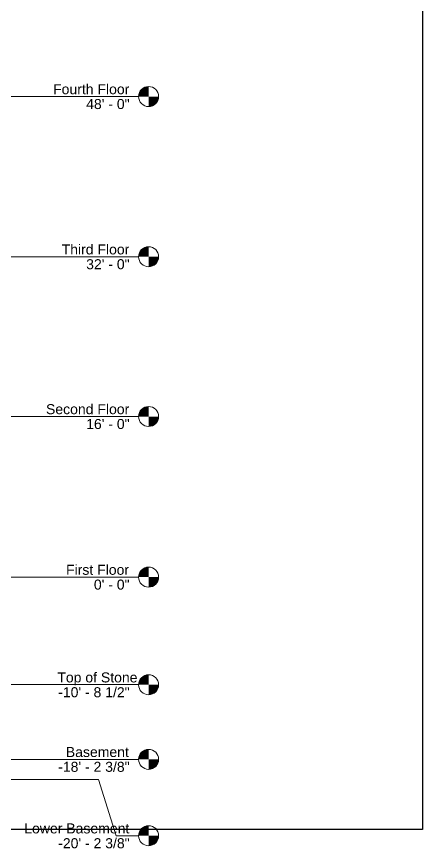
# Model space of a CAD drawing. Header units: inches. Extents: x 11737 to 18084, y -4365 to 1695.
# Drawn here: x 14599 to 15084, y -594 to 403 of the extents above; entities that cross this region are included whole.
import ezdxf

# ---------------------------------------------------------------- set-up
doc = ezdxf.new("R2010")
doc.units = ezdxf.units.IN
doc.header["$MEASUREMENT"] = 0
doc.layers.get('Defpoints').update_dxf_attribs({"color": 250, "lineweight": 0})
doc.styles.add('Arial', font='arial.ttf', dxfattribs={"height": 12})

# ---------------------------------------------------------------- blocks, each defined once
blk = doc.blocks.new('WEST ELEVATION GRID')
h = blk.add_hatch(color=256)
edge = h.paths.add_edge_path(flags=0)
edge.add_line((854.95, 818.4), (842.95, 818.4))
edge.add_arc((854.95, 818.4), 12, 90, 180, ccw=False)
edge.add_line((854.95, 830.4), (854.95, 818.4))
h = blk.add_hatch(color=256)
edge = h.paths.add_edge_path(flags=0)
edge.add_line((854.95, 806.4), (854.95, 818.4))
edge.add_line((854.95, 818.4), (866.95, 818.4))
edge.add_arc((854.95, 818.4), 12, 270, 360, ccw=False)
h = blk.add_hatch(color=256)
edge = h.paths.add_edge_path(flags=0)
edge.add_line((854.95, 626.4), (842.95, 626.4))
edge.add_arc((854.95, 626.4), 12, 90, 180, ccw=False)
edge.add_line((854.95, 638.4), (854.95, 626.4))
h = blk.add_hatch(color=256)
edge = h.paths.add_edge_path(flags=0)
edge.add_line((854.95, 614.4), (854.95, 626.4))
edge.add_line((854.95, 626.4), (866.95, 626.4))
edge.add_arc((854.95, 626.4), 12, 270, 360, ccw=False)
h = blk.add_hatch(color=256)
edge = h.paths.add_edge_path(flags=0)
edge.add_line((854.95, 434.9), (842.95, 434.9))
edge.add_arc((854.95, 434.9), 12, 90, 180, ccw=False)
edge.add_line((854.95, 446.9), (854.95, 434.9))
h = blk.add_hatch(color=256)
edge = h.paths.add_edge_path(flags=0)
edge.add_line((854.95, 422.9), (854.95, 434.9))
edge.add_line((854.95, 434.9), (866.95, 434.9))
edge.add_arc((854.95, 434.9), 12, 270, 360, ccw=False)
h = blk.add_hatch(color=256)
edge = h.paths.add_edge_path(flags=0)
edge.add_line((854.95, 242.4), (842.95, 242.4))
edge.add_arc((854.95, 242.4), 12, 90, 180, ccw=False)
edge.add_line((854.95, 254.4), (854.95, 242.4))
h = blk.add_hatch(color=256)
edge = h.paths.add_edge_path(flags=0)
edge.add_line((854.95, 230.4), (854.95, 242.4))
edge.add_line((854.95, 242.4), (866.95, 242.4))
edge.add_arc((854.95, 242.4), 12, 270, 360, ccw=False)
h = blk.add_hatch(color=256)
edge = h.paths.add_edge_path(flags=0)
edge.add_line((854.95, 113.4), (842.95, 113.4))
edge.add_arc((854.95, 113.4), 12, 90, 180, ccw=False)
edge.add_line((854.95, 125.4), (854.95, 113.4))
h = blk.add_hatch(color=256)
edge = h.paths.add_edge_path(flags=0)
edge.add_line((854.95, 101.4), (854.95, 113.4))
edge.add_line((854.95, 113.4), (866.95, 113.4))
edge.add_arc((854.95, 113.4), 12, 270, 360, ccw=False)
h = blk.add_hatch(color=256)
edge = h.paths.add_edge_path(flags=0)
edge.add_line((854.95, 24), (842.95, 24))
edge.add_arc((854.95, 24), 12, 90, 180, ccw=False)
edge.add_line((854.95, 36), (854.95, 24))
h = blk.add_hatch(color=256)
edge = h.paths.add_edge_path(flags=0)
edge.add_line((854.95, 12), (854.95, 24))
edge.add_line((854.95, 24), (866.95, 24))
edge.add_arc((854.95, 24), 12, 270, 360, ccw=False)
h = blk.add_hatch(color=256)
edge = h.paths.add_edge_path(flags=0)
edge.add_line((854.95, -67.56), (842.95, -67.56))
edge.add_arc((854.95, -67.56), 12, 90, 180, ccw=False)
edge.add_line((854.95, -55.56), (854.95, -67.56))
h = blk.add_hatch(color=256)
edge = h.paths.add_edge_path(flags=0)
edge.add_line((854.95, -79.56), (854.95, -67.56))
edge.add_line((854.95, -67.56), (866.95, -67.56))
edge.add_arc((854.95, -67.56), 12, 270, 360, ccw=False)
for p, q in [((-1655, 818.4), (842.95, 818.4)), ((-1655, 626.4), (842.95, 626.4)), ((-1655, 434.9), (842.95, 434.9)), ((-1655, 242.4), (842.95, 242.4)), ((-1655, 113.9), (842.95, 113.9)), ((-1655, 24), (842.95, 24)), ((-1655, 0), (794.95, 0)), ((794.95, 0), (815.99, -67.56)), ((815.99, -67.56), (842.95, -67.56))]:
    blk.add_line(p, q)
for centre in [(854.95, 818.4), (854.95, 626.4), (854.95, 434.9), (854.95, 242.4), (854.95, 113.4), (854.95, 24), (854.95, -67.56)]:
    blk.add_circle(centre, 12)
at = {"char_height": 12, "attachment_point": 1, "style": 'Arial'}
for s, insert, width in [('Fourth Floor', (740.58, 833.2), 110.292), ('48\' - 0"', (780.18, 815.44), 63.024), ('Third Floor', (750.83, 641.2), 97.869), ('32\' - 0"', (780.18, 623.44), 63.024), ('Second Floor', (732.08, 449.7), 120.594), ('16\' - 0"', (780.18, 431.94), 63.024), ('First Floor', (756.08, 257.2), 91.506), ('0\' - 0"', (789.44, 239.44), 51.813), ('Top of Stone', (745.65, 128.2), 108.7801), ('-10\' - 8 1/2"', (746.69, 110.44), 103.626), ('Basement', (755.85, 38.8), 91.809), ('-18\' - 2 3/8"', (746.69, 21.04), 103.626), ('Lower Basement', (706.08, -52.76), 152.106), ('-20\' - 2 3/8"', (746.69, -70.52), 103.626)]:
    blk.add_mtext(s, dxfattribs=dict(at, insert=insert, width=width))

msp = doc.modelspace()

# ---------------------------------------------------------------- linework, layer by layer
at = {"color": 4}
msp.add_lwpolyline([(11736.95225, 1553.24217), (15084.43032, 1553.24217), (15084.43032, -571.07582), (11736.95225, -571.07582)], close=True, dxfattribs=at)

# ---------------------------------------------------------------- block references
at = {"layer": 'Defpoints'}
msp.add_blockref('WEST ELEVATION GRID', (13901.7236, -511.19035), dxfattribs=at)

doc.saveas('drawing.dxf')
